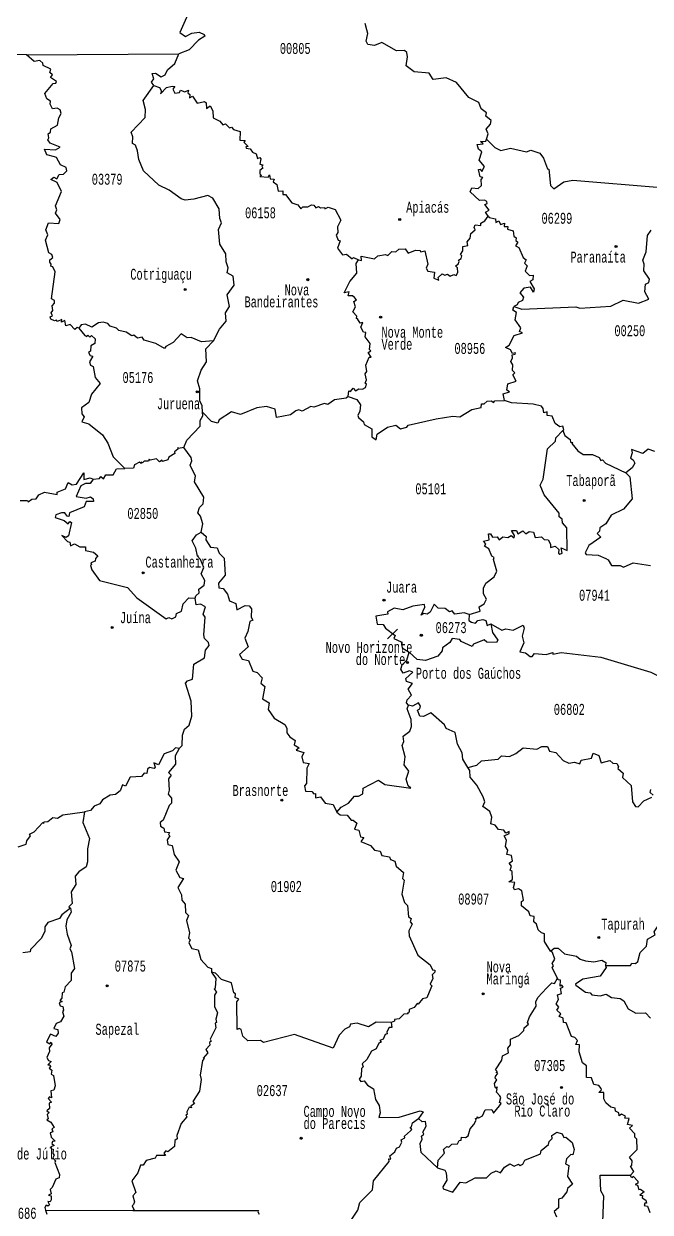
# Model space of a CAD drawing. Header units: millimetres. Extents: x 9851 to 10267, y 23387 to 23778.
# Drawn here: x 9999.4 to 10027.5, y 23584.7 to 23638.2 of the extents above; entities that cross this region are included whole.
import ezdxf
from ezdxf.enums import TextEntityAlignment as Align

# ---------------------------------------------------------------- set-up
doc = ezdxf.new("R2010")
doc.units = ezdxf.units.MM
doc.layers.add('3', color=7, linetype='Continuous')
doc.styles.add('MONOTXT', font='MONOTXT', dxfattribs={"height": 0.2})

# ---------------------------------------------------------------- blocks, each defined once
blk = doc.blocks.new('SEDE')
at = {"layer": '3', "color": 7, "linetype": 'Continuous'}
blk.add_circle((0, 0), 0.00451, dxfattribs=at)

msp = doc.modelspace()

# ---------------------------------------------------------------- linework, layer by layer
at = {"color": 7, "linetype": 'Continuous'}
for p, q in [((9999.484, 23636.764), (9986.555, 23636.83)), ((9999.484, 23636.764), (10006.327, 23636.802)), ((10016.159, 23610.934), (10015.719, 23610.505)), ((10000.337, 23584.812), (10004.258, 23584.794))]:
    msp.add_line(p, q, dxfattribs=at)
for points in [[(10006.86, 23638.848), (10006.383, 23637.763), (10006.637, 23637.59), (10006.919, 23637.737), (10007.247, 23637.781), (10007.473, 23637.675), (10007.495, 23637.596), (10007.21, 23637.424), (10006.804, 23636.993), (10006.327, 23636.802)], [(10020.156, 23632.977), (10020.233, 23633.212), (10020.153, 23633.425), (10020.342, 23633.646), (10020.365, 23633.814), (10020.125, 23634.011), (10020.161, 23634.154), (10019.919, 23634.331), (10019.811, 23634.625), (10019.374, 23634.85), (10018.807, 23635.521), (10018.355, 23635.732), (10017.761, 23635.657), (10017.578, 23635.939), (10016.913, 23636.001), (10016.558, 23636.266), (10016.617, 23636.671), (10016.582, 23636.87), (10016.481, 23636.964), (10016.122, 23636.949), (10015.453, 23637.315), (10015.133, 23637.184), (10014.828, 23637.232), (10014.747, 23637.384), (10014.821, 23637.722), (10014.789, 23637.88), (10014.704, 23638.168)], [(10001.836, 23624.469), (10001.758, 23624.503), (10001.65, 23624.416), (10001.447, 23624.637), (10001.255, 23624.569), (10001.207, 23624.81), (10001.051, 23624.747), (10001.073, 23624.868), (10000.875, 23624.775), (10000.839, 23624.835), (10000.746, 23624.799), (10000.579, 23624.874), (10000.547, 23624.987), (10000.648, 23625.031), (10000.6, 23625.164), (10000.673, 23625.258), (10000.643, 23625.47), (10000.738, 23625.589), (10000.748, 23625.714), (10000.611, 23625.791), (10000.775, 23627.007), (10000.666, 23627.234), (10000.574, 23627.261), (10000.6, 23627.349), (10000.529, 23627.445), (10000.54, 23627.54), (10000.67, 23627.642), (10000.625, 23627.787), (10000.495, 23627.862), (10000.337, 23628.429), (10000.443, 23628.666), (10000.357, 23628.893), (10000.479, 23629.205), (10000.936, 23629.175), (10000.992, 23629.357), (10000.787, 23629.64), (10000.844, 23629.797), (10000.785, 23629.979), (10001.056, 23630.617), (10000.87, 23631.026), (10000.586, 23631.154), (10000.711, 23631.268), (10000.848, 23631.189), (10000.949, 23631.38), (10001.155, 23631.402), (10001.298, 23631.553), (10001.265, 23631.694), (10001.014, 23631.816), (10000.839, 23632.145), (10000.749, 23632.176), (10000.398, 23632.268), (10000.3, 23632.515), (10000.781, 23632.49), (10000.994, 23632.613), (10000.549, 23632.793), (10000.443, 23632.939), (10000.494, 23633.028), (10000.458, 23633.204), (10000.557, 23633.279), (10000.585, 23633.43), (10000.883, 23633.594), (10000.944, 23633.933), (10001.05, 23634.12), (10001.003, 23634.291), (10000.86, 23634.371), (10000.648, 23634.338), (10000.546, 23634.542), (10000.564, 23634.675), (10000.4, 23634.78), (10000.303, 23635.028), (10000.678, 23635.48), (10000.806, 23635.493), (10000.838, 23635.569), (10000.559, 23635.745), (10000.648, 23635.861), (10000.541, 23635.962), (10000.579, 23636.119), (10000.23, 23636.284), (10000.219, 23636.387), (10000.087, 23636.5), (9999.836, 23636.455), (9999.484, 23636.764)], [(10005.21, 23635.382), (10005.097, 23635.537), (10005.206, 23635.676), (10005.133, 23635.916), (10005.277, 23635.938), (10005.537, 23635.78), (10005.717, 23635.868), (10005.83, 23636.091), (10006.151, 23636.373), (10006.327, 23636.802)], [(10007.896, 23623.9), (10008.163, 23624.433), (10008.453, 23624.792), (10008.425, 23625.16), (10008.604, 23625.441), (10008.502, 23625.976), (10008.821, 23626.409), (10008.771, 23626.804), (10008.506, 23626.952), (10008.555, 23627.179), (10008.459, 23627.456), (10008.447, 23627.817), (10008.18, 23628.248), (10008.117, 23628.907), (10008.253, 23629.213), (10008.175, 23629.397), (10008.151, 23629.839), (10007.864, 23630.321), (10007.643, 23630.437), (10007.005, 23630.268), (10006.614, 23630.233), (10006.438, 23630.286), (10005.9, 23630.68), (10005.428, 23630.896), (10004.743, 23631.539), (10004.538, 23632.061), (10004.477, 23632.448), (10004.378, 23632.694), (10004.248, 23632.775), (10004.262, 23633.077), (10004.187, 23633.29), (10004.817, 23633.944), (10004.83, 23634.31), (10004.736, 23634.702), (10005.21, 23635.382)], [(10005.21, 23635.382), (10005.465, 23635.288), (10005.552, 23635.131), (10005.506, 23635.012), (10005.776, 23635.286), (10006.038, 23635.347), (10006.158, 23635.332), (10006.062, 23635.213), (10006.155, 23635.036), (10006.355, 23635.068), (10006.407, 23635.17), (10006.602, 23635.1), (10006.77, 23635.176), (10006.734, 23635.048), (10006.825, 23634.985), (10006.809, 23634.827), (10006.949, 23634.906), (10007.15, 23634.591), (10007.483, 23634.669), (10007.556, 23634.61), (10007.574, 23634.342), (10007.738, 23634.474), (10007.863, 23634.238), (10007.879, 23633.924), (10008.182, 23633.772), (10008.303, 23633.617), (10008.431, 23633.658), (10008.611, 23633.478), (10008.7, 23633.512), (10008.796, 23633.403), (10009.095, 23633.321), (10009.069, 23632.93), (10009.313, 23632.916), (10009.251, 23632.833), (10009.454, 23632.639), (10009.349, 23632.619), (10009.354, 23632.567), (10009.534, 23632.537), (10009.639, 23632.387), (10009.815, 23632.314), (10009.876, 23632.094), (10009.977, 23632.139), (10010.018, 23632.085), (10009.967, 23631.846), (10010.118, 23631.81), (10010.063, 23631.749), (10010.106, 23631.672), (10009.969, 23631.565), (10009.969, 23631.408), (10010.051, 23631.333), (10009.975, 23631.288), (10010.343, 23631.258), (10010.412, 23631.372), (10010.441, 23631.185), (10010.619, 23631.169), (10010.567, 23631.051), (10010.745, 23630.929), (10010.792, 23630.633), (10011.003, 23630.649), (10011.005, 23630.486), (10011.128, 23630.486), (10011.407, 23630.102), (10011.683, 23630.013), (10011.813, 23629.842), (10011.9, 23629.926), (10012.135, 23629.922), (10012.291, 23630.017), (10012.403, 23630.005), (10012.492, 23629.885), (10012.611, 23629.944), (10012.702, 23629.883), (10012.874, 23629.901), (10012.894, 23629.835), (10013.041, 23629.907), (10013.361, 23629.807), (10013.619, 23629.324), (10013.47, 23629.029), (10013.479, 23628.772), (10013.41, 23628.656), (10013.495, 23628.434), (10013.588, 23628.393), (10013.467, 23628.069), (10013.682, 23627.762), (10013.87, 23627.794), (10014.128, 23627.594), (10014.185, 23627.653), (10014.407, 23627.546)], [(10020.231, 23629.508), (10020.117, 23629.68), (10020.286, 23629.773), (10020.089, 23630.03), (10020.187, 23630.073), (10020.178, 23630.168), (10020.075, 23630.232), (10019.846, 23630.209), (10019.421, 23630.605), (10019.505, 23630.78), (10019.782, 23630.758), (10019.937, 23630.881), (10019.92, 23631.155), (10019.991, 23631.244), (10019.884, 23631.275), (10019.81, 23631.6), (10019.881, 23631.627), (10019.959, 23631.518), (10020.07, 23631.746), (10019.835, 23632.02), (10019.948, 23632.404), (10019.798, 23632.515), (10019.736, 23632.726), (10020.007, 23632.762), (10019.898, 23632.871), (10020.131, 23632.88), (10020.156, 23632.977)], [(10020.156, 23632.977), (10020.531, 23632.6), (10020.802, 23632.458), (10021.235, 23632.566), (10021.962, 23632.4), (10022.154, 23632.48), (10022.556, 23632.333), (10022.723, 23632.122), (10022.905, 23631.631), (10022.965, 23631.625), (10023.034, 23630.887), (10023.183, 23630.735), (10023.644, 23631.054), (10024.038, 23631.123), (10028.019, 23630.789)], [(10014.407, 23627.546), (10014.55, 23627.516), (10014.525, 23627.709), (10015.121, 23627.593), (10015.278, 23627.718), (10015.618, 23627.785), (10015.732, 23627.746), (10015.906, 23627.915), (10016.086, 23627.902), (10016.222, 23628.02), (10016.507, 23628.038), (10016.636, 23627.838), (10016.967, 23627.972), (10017.172, 23627.962), (10017.214, 23627.901), (10017.383, 23627.949), (10017.528, 23627.355), (10017.447, 23627.167), (10017.522, 23627.036), (10017.823, 23626.987), (10017.802, 23626.716), (10018.017, 23626.629), (10017.985, 23626.742), (10018.175, 23626.912), (10018.292, 23626.859), (10018.408, 23626.901), (10018.522, 23626.812), (10018.694, 23626.888), (10018.8, 23626.844), (10018.878, 23626.978), (10018.855, 23627.189), (10018.772, 23627.273), (10018.882, 23627.355), (10018.941, 23627.475), (10018.898, 23627.523), (10019.024, 23627.602), (10019.06, 23627.72), (10018.998, 23627.781), (10019.103, 23627.947), (10019.099, 23628.142), (10019.323, 23628.19), (10019.295, 23628.354), (10019.421, 23628.517), (10019.455, 23628.726), (10019.66, 23628.89), (10019.608, 23629.005), (10019.658, 23629.119), (10019.914, 23629.09), (10019.914, 23629.187), (10020.085, 23629.292), (10020.231, 23629.508)], [(10020.231, 23629.508), (10020.277, 23629.44), (10020.563, 23629.388), (10020.579, 23629.227), (10020.718, 23629.293), (10020.786, 23629.137), (10020.964, 23629.192), (10020.96, 23629.036), (10021.124, 23629.042), (10021.105, 23628.921), (10021.355, 23628.848), (10021.391, 23628.602), (10021.5, 23628.536), (10021.486, 23628.414), (10021.571, 23628.344), (10021.466, 23628.169), (10021.609, 23628.101), (10021.81, 23627.651), (10021.942, 23627.54), (10021.869, 23627.389), (10021.989, 23627.275), (10021.903, 23627.035), (10022.1, 23626.834), (10022.262, 23626.86), (10022.24, 23626.648), (10022.103, 23626.575), (10022.31, 23626.241), (10022.271, 23626.092), (10022.139, 23626.314), (10021.842, 23626.276), (10021.661, 23626.056), (10021.831, 23625.859), (10021.785, 23625.712), (10021.58, 23625.627), (10021.538, 23625.516), (10021.388, 23625.442)], [(10021.388, 23625.442), (10021.746, 23625.319), (10024.185, 23625.436), (10024.362, 23625.368), (10025.755, 23625.467), (10026.308, 23625.725), (10026.999, 23625.601), (10027.456, 23625.775), (10027.28, 23626.104), (10027.316, 23626.456), (10027.452, 23626.526), (10027.485, 23626.678), (10027.231, 23627.05), (10027.256, 23627.354), (10027.195, 23627.53), (10027.335, 23627.909), (10027.4, 23628.631), (10027.566, 23628.878)], [(10013.938, 23621.392), (10013.98, 23621.655), (10014.052, 23621.617), (10014.164, 23621.766), (10014.268, 23621.65), (10014.419, 23621.743), (10014.588, 23621.735), (10014.718, 23621.797), (10014.766, 23621.957), (10014.711, 23622), (10014.766, 23622.147), (10014.702, 23622.416), (10014.78, 23622.519), (10014.731, 23622.811), (10014.888, 23623.16), (10014.976, 23623.161), (10014.837, 23623.378), (10014.956, 23623.451), (10014.903, 23623.515), (10014.926, 23623.783), (10014.713, 23624.081), (10014.733, 23624.275), (10014.631, 23624.296), (10014.52, 23624.523), (10014.607, 23624.728), (10014.487, 23624.694), (10014.36, 23624.886), (10014.317, 23624.911), (10014.335, 23625.015), (10014.151, 23625.202), (10014.269, 23625.423), (10014.202, 23625.663), (10014.32, 23625.747), (10014.236, 23625.853), (10014.137, 23625.931), (10013.946, 23625.928), (10013.994, 23626.104), (10013.761, 23626.06), (10014.024, 23626.563), (10014.335, 23626.948), (10014.297, 23627.383), (10014.407, 23627.546)], [(10020.968, 23621.215), (10020.912, 23621.519), (10021.189, 23621.609), (10021.078, 23621.689), (10021.126, 23621.961), (10021.502, 23622.086), (10021.35, 23622.366), (10021.43, 23622.459), (10021.325, 23622.573), (10021.346, 23622.828), (10021.256, 23622.973), (10021.333, 23623.132), (10021.311, 23623.266), (10021.445, 23623.296), (10021.462, 23623.362), (10021.325, 23623.327), (10021.236, 23623.5), (10021.013, 23623.602), (10021.176, 23623.7), (10021.4, 23624.137), (10021.777, 23624.256), (10021.651, 23624.326), (10021.71, 23624.484), (10021.455, 23624.848), (10021.515, 23625.181), (10021.352, 23625.282), (10021.388, 23625.442)], [(10007.896, 23623.9), (10007.351, 23623.86), (10006.888, 23624.056), (10006.702, 23624.034), (10006.431, 23624.218), (10006.074, 23623.826), (10005.751, 23623.65), (10005.684, 23623.562), (10005.296, 23623.781), (10004.776, 23623.932), (10004.686, 23624.071), (10004.47, 23624.021), (10004.303, 23624.155), (10004.217, 23624.12), (10003.963, 23624.284), (10003.641, 23624.362), (10003.524, 23624.469), (10003.241, 23624.556), (10003.141, 23624.676), (10002.929, 23624.734), (10002.724, 23624.71), (10002.419, 23624.518), (10002.132, 23624.645), (10001.948, 23624.618), (10001.836, 23624.469)], [(10001.836, 23624.469), (10002.106, 23624.137), (10002.194, 23624.09), (10002.245, 23624.156), (10002.325, 23624.064), (10002.409, 23624.135), (10002.57, 23623.994), (10002.55, 23623.777), (10002.377, 23623.683), (10002.355, 23623.432), (10002.272, 23623.38), (10002.34, 23623.242), (10002.47, 23623.218), (10002.311, 23622.954), (10002.361, 23622.811), (10002.483, 23622.751), (10002.572, 23622.258), (10002.799, 23621.983), (10002.4, 23621.509), (10002.281, 23621.135), (10001.955, 23620.892), (10001.968, 23620.617), (10002.071, 23620.491), (10001.974, 23620.265), (10002.28, 23620.176), (10002.899, 23619.668), (10003.136, 23619.299), (10003.383, 23618.678), (10003.909, 23618.165)], [(10007.393, 23620.69), (10007.377, 23620.978), (10007.272, 23621.203), (10007.283, 23621.744), (10007.174, 23622.108), (10007.34, 23622.577), (10007.582, 23622.954), (10007.544, 23623.547), (10007.896, 23623.9)], [(10013.938, 23621.392), (10013.852, 23621.322), (10013.337, 23621.244), (10013.032, 23621.04), (10012.88, 23621.088), (10012.405, 23620.923), (10012.262, 23620.948), (10011.875, 23620.744), (10011.734, 23620.797), (10011.597, 23620.749), (10011.352, 23620.578), (10010.722, 23620.461), (10010.662, 23620.829), (10010.278, 23620.954), (10009.833, 23620.886), (10009.106, 23620.59), (10008.694, 23620.702), (10008.15, 23620.354), (10008.091, 23620.2), (10007.798, 23620.276), (10007.393, 23620.69)], [(10013.938, 23621.392), (10014.333, 23621.258), (10014.5, 23621.017), (10014.473, 23620.742), (10014.374, 23620.545), (10014.411, 23620.459), (10014.631, 23620.264), (10014.666, 23620.143), (10015.002, 23619.941), (10015.007, 23619.579), (10015.2, 23619.444), (10015.246, 23619.711), (10015.705, 23620.018), (10016.094, 23620.102), (10016.301, 23619.948), (10016.576, 23620.026), (10016.643, 23620.114), (10017.895, 23620.389), (10018.652, 23620.508), (10018.969, 23620.488), (10019.496, 23620.817), (10019.93, 23620.898), (10019.933, 23621.066), (10020.059, 23621.068), (10020.195, 23621.182), (10020.385, 23621.201), (10020.48, 23621.134), (10020.537, 23621.209), (10020.968, 23621.215)], [(10023.596, 23619.863), (10023.642, 23619.904), (10023.595, 23620.063), (10023.462, 23620.041), (10023.246, 23620.186), (10023.114, 23620.515), (10022.895, 23620.542), (10022.885, 23620.708), (10022.736, 23620.668), (10022.717, 23620.863), (10022.638, 23620.957), (10022.266, 23621.055), (10021.283, 23621.117), (10020.968, 23621.215)], [(10006.562, 23619.109), (10006.687, 23619.442), (10007.295, 23620.07), (10007.284, 23620.32), (10007.404, 23620.528), (10007.393, 23620.69)], [(10019.383, 23611.596), (10019.871, 23611.751), (10019.833, 23611.935), (10020.062, 23612.08), (10020.158, 23612.279), (10020.022, 23612.52), (10020.022, 23612.783), (10020.134, 23613.007), (10020.503, 23613.291), (10020.633, 23613.542), (10020.471, 23614.073), (10020.505, 23614.16), (10020.404, 23614.214), (10020.26, 23614.547), (10020.076, 23614.672), (10020.139, 23614.768), (10020.03, 23614.886), (10020.287, 23614.95), (10020.247, 23615.221), (10020.339, 23615.216), (10020.434, 23615.066), (10020.648, 23615.094), (10020.731, 23614.958), (10020.894, 23615.086), (10021.119, 23615.052), (10021.264, 23615.144), (10021.409, 23615.041), (10021.427, 23615.147), (10021.287, 23615.372), (10021.516, 23615.366), (10021.565, 23615.227), (10021.795, 23615.365), (10021.925, 23615.219), (10022.086, 23615.324), (10022.28, 23615.3), (10022.356, 23615.054), (10022.636, 23615.084), (10022.759, 23614.965), (10022.93, 23614.947), (10023.046, 23614.753), (10023.046, 23614.602), (10023.244, 23614.668), (10023.412, 23614.511), (10023.395, 23614.36), (10023.46, 23614.308), (10023.57, 23614.351), (10023.512, 23614.59), (10023.785, 23614.476), (10023.767, 23615.486), (10023.584, 23615.718), (10023.567, 23615.875), (10023.426, 23615.983), (10023.427, 23616.152), (10022.757, 23616.978), (10022.582, 23617.417), (10022.715, 23617.679), (10022.911, 23619.045), (10023.269, 23619.395), (10023.277, 23619.533), (10023.596, 23619.863)], [(10023.596, 23619.863), (10023.681, 23619.65), (10023.923, 23619.466), (10023.935, 23619.351), (10024.036, 23619.325), (10024.005, 23619.282), (10024.269, 23618.95), (10024.514, 23618.791), (10024.925, 23618.794), (10025.23, 23618.653), (10025.298, 23618.523), (10025.376, 23618.545), (10025.51, 23618.407), (10026.43, 23617.963)], [(10006.562, 23619.109), (10006.324, 23619.057), (10006.285, 23619.107), (10006.291, 23619.03), (10006.14, 23618.917), (10006.151, 23618.831), (10005.886, 23618.666), (10005.831, 23618.548), (10005.591, 23618.472), (10005.579, 23618.531), (10005.462, 23618.454), (10005.331, 23618.596), (10005.042, 23618.53), (10004.998, 23618.58), (10004.971, 23618.493), (10004.775, 23618.486), (10004.693, 23618.408), (10004.638, 23618.447), (10004.642, 23618.379), (10004.571, 23618.449), (10004.333, 23618.319), (10004.294, 23618.178), (10003.909, 23618.165)], [(10007.333, 23615.3), (10007.405, 23615.679), (10007.3, 23616.018), (10007.181, 23616.173), (10007.267, 23616.407), (10007.424, 23616.57), (10007.457, 23616.869), (10007.04, 23617.563), (10007.085, 23617.811), (10006.849, 23618.306), (10006.919, 23618.499), (10006.887, 23618.649), (10006.562, 23619.109)], [(10027.732, 23618.93), (10027.434, 23619.025), (10027.186, 23618.842), (10026.674, 23619.01), (10026.707, 23618.869), (10026.642, 23618.626), (10026.762, 23618.556), (10026.827, 23618.402), (10026.709, 23618.193), (10026.43, 23617.963)], [(10002.487, 23617.685), (10002.77, 23617.707), (10002.829, 23617.803), (10002.947, 23617.701), (10003.054, 23617.869), (10003.38, 23617.876), (10003.531, 23618.14), (10003.909, 23618.165)], [(9999.198, 23616.72), (9999.532, 23616.718), (9999.566, 23616.668), (9999.724, 23616.779), (9999.922, 23616.804), (10000.041, 23616.975), (10000.301, 23617.091), (10000.866, 23616.987), (10000.866, 23617.103), (10001.243, 23617.248), (10001.357, 23617.526), (10001.545, 23617.428), (10001.732, 23617.453), (10002.055, 23617.967), (10002.057, 23617.67), (10002.349, 23617.743), (10002.487, 23617.685)], [(10002.487, 23617.685), (10002.354, 23617.482), (10002.143, 23617.481), (10001.934, 23617.381), (10001.716, 23616.906), (10002.171, 23616.829), (10002.36, 23616.88), (10002.475, 23616.798), (10002.502, 23616.678), (10002.169, 23616.675), (10002.08, 23616.432), (10001.414, 23616.163), (10001.389, 23616.001), (10001.313, 23616.01), (10001.214, 23616.169), (10001.051, 23616.167), (10000.81, 23616.071), (10000.777, 23615.951), (10001.173, 23615.828), (10001.352, 23615.667), (10001.44, 23615.772), (10001.515, 23615.727), (10001.367, 23615.136), (10001.261, 23615.065), (10001.075, 23615.147), (10001.321, 23614.872), (10001.438, 23614.85), (10001.46, 23614.681), (10001.64, 23614.77), (10001.884, 23614.633), (10002.136, 23614.637), (10002.141, 23614.476), (10002.49, 23614.404), (10002.695, 23614.229), (10002.579, 23614.115), (10002.575, 23613.999), (10002.379, 23613.923), (10002.411, 23613.851), (10002.356, 23613.803), (10002.415, 23613.6), (10002.762, 23613.127), (10004.024, 23612.802), (10004.445, 23612.339), (10005.764, 23611.406), (10005.882, 23611.465), (10006.017, 23611.401), (10006.197, 23611.487), (10006.227, 23611.642), (10006.45, 23611.752), (10006.524, 23612.079), (10006.785, 23612.349), (10007.072, 23612.335)], [(10026.43, 23617.963), (10026.612, 23617.793), (10026.71, 23616.793), (10026.317, 23616.326), (10025.767, 23616.065), (10025.529, 23615.668), (10025.264, 23615.497), (10025.247, 23615.349), (10025.136, 23615.234), (10025.304, 23615.079), (10024.762, 23614.698), (10024.594, 23614.368), (10024.645, 23614.293), (10025.175, 23614.26), (10025.531, 23614.107), (10025.636, 23614.049), (10025.775, 23613.801), (10026.164, 23613.796), (10026.316, 23613.722), (10026.762, 23613.925), (10027.536, 23613.794)], [(10007.072, 23612.335), (10007.091, 23612.441), (10007.25, 23612.575), (10007.227, 23612.734), (10007.473, 23612.911), (10007.501, 23613.131), (10007.343, 23613.422), (10007.458, 23613.703), (10007.305, 23614.071), (10007.172, 23614.214), (10007.101, 23614.575), (10006.939, 23614.908), (10007.133, 23615.183), (10007.333, 23615.3)], [(10007.333, 23615.3), (10007.562, 23615.102), (10007.55, 23614.954), (10007.753, 23614.617), (10008.059, 23614.59), (10008.142, 23614.353), (10008.369, 23614.131), (10008.412, 23613.366), (10008.115, 23613.005), (10008.13, 23612.801), (10008.324, 23612.76), (10008.526, 23612.507), (10008.617, 23612.21), (10008.888, 23612.083), (10008.946, 23611.81), (10009.314, 23611.998), (10009.496, 23611.978), (10009.597, 23611.855), (10009.578, 23611.476), (10009.661, 23611.34), (10009.53, 23611.287), (10009.437, 23610.824), (10009.301, 23610.534), (10009.448, 23610.146), (10009.063, 23609.792), (10009.185, 23609.583), (10009.468, 23609.526), (10009.652, 23609.053), (10009.852, 23608.992), (10010.084, 23608.74), (10010.024, 23608.506), (10010.199, 23608.354), (10010.098, 23607.802), (10010.395, 23607.63), (10010.346, 23607.323), (10010.622, 23606.937), (10011.101, 23606.646), (10011.189, 23606.483), (10011.187, 23606.274), (10011.318, 23606.092), (10011.562, 23605.931), (10011.513, 23605.733), (10011.749, 23605.606), (10011.613, 23605.502), (10011.947, 23605.386), (10011.862, 23605.191), (10011.917, 23604.939), (10012.196, 23604.898), (10012.09, 23604.692), (10012.064, 23603.99), (10011.98, 23603.891), (10012.032, 23603.654), (10012.304, 23603.643), (10012.398, 23603.533), (10012.472, 23603.542), (10012.473, 23603.346), (10012.699, 23603.402), (10012.917, 23603.118), (10013.275, 23603.059), (10013.438, 23602.704)], [(10006.34, 23605.564), (10006.488, 23605.701), (10006.492, 23606.168), (10006.587, 23606.438), (10006.802, 23606.624), (10006.92, 23607.028), (10006.889, 23607.693), (10006.637, 23608.513), (10006.716, 23608.615), (10006.953, 23608.687), (10007.007, 23609.363), (10007.482, 23609.64), (10007.538, 23609.989), (10007.692, 23610.202), (10007.667, 23610.336), (10007.488, 23610.516), (10007.453, 23610.686), (10007.51, 23611.478), (10007.425, 23611.614), (10007.529, 23611.939), (10007.309, 23612.055), (10007.113, 23612.028), (10007.072, 23612.335)], [(10019.383, 23611.596), (10019.156, 23611.67), (10018.743, 23611.615), (10018.622, 23611.759), (10018.499, 23611.709), (10018.297, 23611.869), (10017.996, 23611.88), (10017.807, 23612.067), (10017.632, 23611.7), (10017.494, 23611.603), (10017.34, 23611.634), (10017.227, 23611.571), (10017.395, 23611.928), (10017.369, 23612.042), (10016.846, 23611.967), (10016.408, 23611.798), (10016.007, 23611.884), (10015.714, 23611.711), (10015.734, 23611.604), (10015.194, 23611.515), (10015.247, 23611.159), (10015.523, 23611.152), (10015.62, 23610.982), (10016.053, 23610.647), (10015.998, 23610.519), (10016.332, 23610.37), (10016.372, 23610.1), (10016.679, 23609.9)], [(10019.383, 23611.596), (10019.371, 23611.328), (10019.488, 23611.248), (10019.673, 23611.199), (10019.772, 23611.328), (10019.998, 23611.374), (10020.131, 23611.329), (10020.189, 23611.096), (10020.358, 23611.171)], [(10020.358, 23611.171), (10020.425, 23610.789), (10020.677, 23610.436), (10020.615, 23610.335), (10020.175, 23610.35), (10020.061, 23610.461), (10019.584, 23610.262), (10019.513, 23610.159), (10019.017, 23610.377), (10018.958, 23610.467), (10018.622, 23610.515), (10018.507, 23610.342), (10018.181, 23610.101), (10018.165, 23609.965), (10017.977, 23609.721), (10017.413, 23609.52), (10017.04, 23609.574), (10016.679, 23609.9)], [(10020.358, 23611.171), (10020.845, 23610.89), (10021.028, 23610.953), (10021.365, 23610.893), (10021.818, 23611.113), (10021.86, 23610.984), (10021.764, 23610.621), (10021.838, 23610.321), (10021.665, 23609.924), (10021.919, 23609.874), (10022.12, 23609.714), (10022.22, 23609.714), (10022.319, 23609.839), (10022.841, 23609.797), (10023.149, 23609.884), (10023.141, 23609.809), (10023.523, 23609.885), (10025.303, 23609.674), (10027.547, 23609.006), (10028.462, 23608.537), (10029.077, 23608.409), (10029.855, 23608.448), (10030.265, 23608.378), (10031.076, 23608.598)], [(10016.652, 23607.521), (10016.573, 23607.628), (10016.601, 23607.753), (10016.792, 23607.975), (10016.637, 23608.241), (10016.835, 23608.489), (10016.569, 23608.584), (10016.537, 23608.72), (10016.85, 23608.995), (10016.707, 23609.06), (10016.41, 23608.958), (10016.308, 23609.142), (10016.375, 23609.33), (10016.586, 23609.546), (10016.679, 23609.9)], [(10013.438, 23602.704), (10013.626, 23602.927), (10013.962, 23603.114), (10014.233, 23603.423), (10014.411, 23603.421), (10014.605, 23603.535), (10014.616, 23603.783), (10015.314, 23604.153), (10015.586, 23603.955), (10016.755, 23603.79), (10016.638, 23603.885), (10016.545, 23604.19), (10016.671, 23604.557), (10016.466, 23604.833), (10016.503, 23605.194), (10016.375, 23605.699), (10016.452, 23605.889), (10016.414, 23606.128), (10016.717, 23606.346), (10016.795, 23606.563), (10016.783, 23606.869), (10016.597, 23607.352), (10016.652, 23607.521)], [(10019.317, 23604.714), (10019.095, 23605.09), (10019.065, 23605.38), (10018.854, 23605.77), (10018.756, 23606.29), (10018.352, 23606.466), (10018.267, 23606.634), (10017.655, 23607.173), (10017.33, 23607.002), (10017.162, 23607.029), (10017.065, 23607.297), (10017.168, 23607.347), (10017.2, 23607.477), (10017.105, 23607.619), (10016.841, 23607.471), (10016.652, 23607.521)], [(10006.34, 23605.564), (10006.179, 23605.604), (10006.048, 23605.47), (10005.677, 23605.333), (10005.419, 23604.828), (10005.211, 23604.922), (10005.275, 23604.73), (10005.219, 23604.672), (10005.016, 23604.718), (10004.922, 23604.646), (10004.889, 23604.45), (10004.775, 23604.458), (10004.65, 23604.317), (10004.152, 23604.281), (10003.932, 23603.878), (10003.805, 23603.94), (10003.691, 23603.661), (10003.488, 23603.494), (10003.244, 23603.466), (10002.906, 23603.262), (10002.778, 23603.083), (10002.522, 23602.982), (10002.364, 23602.779), (10002.086, 23602.72)], [(10006.34, 23605.564), (10006.165, 23605.241), (10006.189, 23604.864), (10005.869, 23604.493), (10005.995, 23604.365), (10005.873, 23604.211), (10005.905, 23603.697), (10005.849, 23603.516), (10006.008, 23603.337), (10006.008, 23603.11), (10005.894, 23603.002), (10005.621, 23602.343), (10005.488, 23602.245), (10005.507, 23602.084), (10005.656, 23601.989), (10005.692, 23601.817), (10005.91, 23601.787), (10005.865, 23601.707), (10005.927, 23601.636), (10005.812, 23601.469), (10005.845, 23601.255), (10006.029, 23601.208), (10006.116, 23600.81), (10006.35, 23600.471), (10006.201, 23600.105), (10006.381, 23599.774), (10006.535, 23599.731), (10006.286, 23599.32), (10006.45, 23598.987), (10006.46, 23598.756), (10006.619, 23598.572), (10006.636, 23598.188), (10006.768, 23598.065), (10006.682, 23597.828), (10006.81, 23597.279), (10006.769, 23597.044), (10006.84, 23596.968), (10006.786, 23596.826), (10006.923, 23596.581), (10007.202, 23596.523), (10007.315, 23596.081), (10007.635, 23595.736), (10007.806, 23595.674), (10007.806, 23595.509)], [(10019.317, 23604.714), (10019.73, 23604.814), (10019.942, 23605.01), (10020.684, 23605.087), (10020.832, 23605.243), (10021.203, 23605.21), (10021.482, 23605.338), (10021.811, 23605.606), (10022.432, 23605.539), (10022.646, 23605.666), (10022.909, 23605.653), (10022.991, 23605.448), (10023.272, 23605.386), (10023.604, 23605.032), (10023.869, 23604.915), (10024.123, 23604.956), (10024.363, 23604.886), (10024.42, 23605.046), (10024.888, 23605.132), (10024.951, 23605.363), (10025.213, 23605.261), (10025.315, 23604.922), (10025.704, 23605.023), (10025.844, 23604.912), (10026.027, 23604.888), (10026.091, 23604.765), (10026.066, 23604.67), (10026.302, 23604.464), (10026.274, 23604.259), (10026.672, 23603.908), (10026.725, 23603.173), (10026.862, 23602.956), (10026.983, 23602.951), (10027.234, 23603.211), (10027.591, 23603.377)], [(10023.032, 23596.459), (10022.767, 23596.894), (10022.77, 23597.235), (10022.628, 23597.274), (10022.487, 23597.419), (10022.413, 23597.672), (10022.291, 23597.776), (10022.302, 23598.021), (10022.124, 23598.048), (10022.072, 23598.228), (10021.732, 23598.49), (10021.736, 23598.687), (10021.819, 23598.75), (10021.744, 23599.176), (10021.602, 23599.254), (10021.428, 23599.213), (10021.381, 23599.321), (10021.435, 23599.544), (10021.172, 23599.572), (10021.327, 23599.683), (10021.321, 23600.041), (10021.233, 23600.101), (10021.292, 23600.284), (10021.185, 23600.41), (10021.338, 23600.517), (10021.282, 23600.752), (10021.078, 23600.808), (10021.125, 23601), (10021.012, 23601.157), (10021.055, 23601.452), (10020.949, 23601.644), (10021.185, 23601.75), (10021.185, 23601.836), (10021.035, 23601.77), (10020.947, 23601.892), (10020.702, 23601.933), (10020.554, 23602.116), (10020.36, 23602.18), (10020.399, 23602.475), (10020.312, 23602.73), (10020.001, 23602.959), (10020.083, 23603.165), (10020.01, 23603.397), (10019.726, 23603.924), (10019.432, 23604.279), (10019.412, 23604.58), (10019.317, 23604.714)], [(10027.651, 23603.464), (10027.52, 23603.596), (10027.549, 23603.729)], [(9999.104, 23601.146), (9999.47, 23601.273), (9999.494, 23601.417), (9999.672, 23601.636), (9999.617, 23601.718), (9999.828, 23601.82), (10000.22, 23602.246), (10000.263, 23602.199), (10000.28, 23602.27), (10000.444, 23602.28), (10000.669, 23602.473), (10000.885, 23602.441), (10001.119, 23602.589), (10002.086, 23602.72)], [(10002.086, 23602.72), (10002.024, 23602.248), (10002.32, 23601.517), (10002.221, 23601.061), (10002.23, 23600.47), (10002.163, 23600.252), (10001.835, 23600.021), (10001.679, 23599.823), (10001.697, 23599.451), (10001.492, 23599.126), (10001.532, 23598.606), (10001.395, 23598.454), (10001.457, 23598.386)], [(10013.438, 23602.704), (10013.59, 23602.593), (10013.9, 23602.575), (10014.078, 23602.34), (10014.169, 23602.349), (10014.338, 23602.218), (10014.233, 23601.944), (10014.431, 23601.89), (10014.496, 23601.604), (10014.649, 23601.566), (10014.507, 23601.394), (10014.954, 23601.21), (10015.121, 23601), (10015.389, 23600.95), (10015.45, 23600.752), (10015.797, 23600.698), (10015.852, 23600.575), (10016.045, 23600.508), (10016.107, 23600.285), (10016.431, 23599.988), (10016.39, 23599.729), (10016.457, 23599.649), (10016.358, 23599.018), (10016.483, 23598.649), (10016.615, 23598.516), (10016.651, 23598.002), (10016.775, 23597.927), (10016.733, 23597.779), (10016.82, 23597.67), (10016.677, 23597.37), (10016.69, 23597.15), (10017.079, 23596.28), (10017.63, 23595.836), (10017.738, 23595.624), (10017.833, 23595.601), (10017.846, 23595.517), (10017.713, 23595.393), (10017.744, 23595.234), (10017.628, 23594.971), (10017.702, 23594.896), (10017.654, 23594.789), (10017.478, 23594.353), (10017.279, 23594.311), (10017.094, 23594.067), (10017.049, 23594.101), (10016.91, 23593.919), (10016.692, 23593.831), (10016.681, 23593.719), (10016.609, 23593.684), (10016.644, 23593.633), (10016.439, 23593.624), (10016.237, 23593.419), (10016.034, 23593.381), (10016.033, 23593.306), (10015.877, 23593.251)], [(10001.457, 23598.386), (10001.076, 23598.093), (10000.962, 23597.925), (10000.448, 23597.745), (10000.303, 23597.55), (10000.306, 23597.338), (10000.151, 23597.023), (9999.66, 23596.526), (9999.645, 23596.425), (9999.316, 23596.381)], [(10001.457, 23598.386), (10001.5, 23598.207), (10001.304, 23597.86), (10001.257, 23597.581), (10001.308, 23597.219), (10001.5, 23596.713), (10001.43, 23596.565), (10001.515, 23596.424), (10001.641, 23595.673), (10001.499, 23595.466), (10001.49, 23595.136), (10001.216, 23594.85), (10001.157, 23594.611), (10001.092, 23594.587), (10001.079, 23594.338), (10000.989, 23594.234), (10001.093, 23594.189), (10000.95, 23594.138), (10000.999, 23593.997), (10001.125, 23593.968), (10001.153, 23593.796), (10001.099, 23593.731), (10001.165, 23593.537), (10001.011, 23593.286), (10000.824, 23593.197), (10000.71, 23592.973), (10000.886, 23592.929), (10000.911, 23592.772), (10000.797, 23592.612), (10000.56, 23592.721), (10000.388, 23592.383), (10000.536, 23592.291), (10000.59, 23592.362), (10000.627, 23592.281), (10000.509, 23592.112), (10000.52, 23591.952), (10000.397, 23591.681), (10000.476, 23591.534), (10000.589, 23591.495), (10000.446, 23591.345), (10000.537, 23591.345), (10000.567, 23591.266), (10000.506, 23591.191), (10000.619, 23591.098), (10000.591, 23590.93), (10000.697, 23590.865), (10000.773, 23590.401), (10000.713, 23590.212), (10000.584, 23590.182), (10000.607, 23589.864), (10000.525, 23589.903), (10000.458, 23589.834), (10000.608, 23589.673), (10000.497, 23589.618), (10000.515, 23589.381), (10000.403, 23589.279), (10000.506, 23589.195), (10000.415, 23589.119), (10000.458, 23588.919), (10000.402, 23588.869), (10000.572, 23588.77), (10000.723, 23588.534), (10000.624, 23588.469), (10000.667, 23588.339), (10000.547, 23588.281), (10000.595, 23588.088), (10000.77, 23587.919), (10000.658, 23587.897), (10000.624, 23587.804), (10000.725, 23587.711), (10000.586, 23587.664), (10000.601, 23587.572), (10000.681, 23587.554), (10000.667, 23587.362), (10000.73, 23587.288), (10000.666, 23587.158), (10000.793, 23587.031), (10000.757, 23586.956), (10000.974, 23586.421), (10000.95, 23586.264), (10000.797, 23586.205), (10000.645, 23585.835), (10000.556, 23585.74), (10000.59, 23585.538), (10000.479, 23585.481), (10000.59, 23585.452), (10000.594, 23585.273), (10000.543, 23585.189), (10000.445, 23585.202), (10000.521, 23585.044), (10000.447, 23584.989), (10000.375, 23585.03), (10000.312, 23584.929), (10000.337, 23584.812)], [(10025.514, 23595.813), (10026.628, 23595.806), (10026.699, 23595.914), (10026.855, 23595.907), (10026.972, 23595.996), (10027.077, 23596.397), (10027.354, 23596.679), (10027.395, 23596.989), (10027.745, 23597.189), (10027.705, 23597.323), (10027.911, 23597.636), (10028.081, 23597.776), (10028.251, 23597.77), (10028.462, 23597.889), (10028.634, 23597.825), (10028.961, 23597.899), (10029.209, 23598.268), (10029.376, 23598.282), (10029.585, 23598.416)], [(10023.032, 23596.459), (10023.198, 23596.598), (10023.389, 23596.597), (10023.663, 23596.335), (10024.21, 23596.238), (10024.368, 23596.101), (10024.618, 23596.026), (10024.981, 23595.973), (10025.349, 23596.05), (10025.532, 23595.954), (10025.514, 23595.813)], [(10023.361, 23595.245), (10023.12, 23595.701), (10023.179, 23595.803), (10023.109, 23595.907), (10023.227, 23596.104), (10023.128, 23596.401), (10023.032, 23596.459)], [(10025.514, 23595.813), (10025.538, 23595.722), (10025.274, 23595.332), (10024.495, 23595.198), (10024.158, 23594.972), (10024.172, 23594.92), (10024.611, 23594.608), (10024.827, 23594.581), (10024.899, 23594.49), (10025.275, 23594.452), (10025.54, 23594.53), (10025.778, 23594.376), (10026.171, 23594.329), (10026.337, 23594.219), (10026.537, 23593.863), (10026.869, 23593.662), (10027.316, 23593.676), (10027.54, 23593.444)], [(10007.806, 23595.509), (10007.989, 23595.222), (10007.967, 23594.797), (10007.928, 23594.743), (10008.027, 23594.624), (10007.932, 23594.471), (10007.943, 23593.966), (10008.072, 23593.688), (10007.996, 23593.406), (10008.025, 23593.252), (10007.959, 23593.214), (10007.994, 23593.01), (10007.734, 23592.493), (10007.786, 23592.403), (10007.71, 23592.354), (10007.725, 23592.226), (10007.544, 23592.031), (10007.641, 23591.883), (10007.424, 23591.647), (10007.467, 23591.625), (10007.4, 23591.547), (10007.289, 23590.883), (10007.337, 23590.69), (10007.254, 23590.164), (10006.966, 23589.702), (10007.038, 23589.603), (10006.87, 23589.49), (10006.905, 23589.408), (10006.792, 23589.443), (10006.685, 23589.225), (10006.705, 23589.118), (10006.642, 23589.093), (10006.691, 23589.006), (10006.441, 23588.711), (10006.244, 23588.171), (10006.262, 23588.016), (10006.157, 23587.944), (10006.136, 23587.67), (10005.834, 23587.431), (10005.753, 23587.471), (10005.663, 23587.376), (10005.729, 23587.262), (10005.33, 23587.272), (10005.272, 23587.154), (10004.857, 23587.047), (10004.734, 23586.837), (10004.609, 23586.837), (10004.484, 23586.496), (10004.214, 23586.129), (10004.394, 23585.607), (10004.27, 23585.46), (10004.336, 23585.178), (10004.297, 23585.071), (10004.241, 23585.006), (10004.33, 23584.817), (10004.258, 23584.794)], [(10015.877, 23593.251), (10015.199, 23593.265), (10014.864, 23593.06), (10014.354, 23593.212), (10014.046, 23593.169), (10014.01, 23593.049), (10013.79, 23592.943), (10013.546, 23592.675), (10013.27, 23592.099), (10011.537, 23592.705), (10010.133, 23592.352), (10009.996, 23592.432), (10009.429, 23592.418), (10009.215, 23592.638), (10009.138, 23592.928), (10009.044, 23592.979), (10008.958, 23592.939), (10008.936, 23594.176), (10009.032, 23594.298), (10008.871, 23594.375), (10008.886, 23594.543), (10008.81, 23594.584), (10008.693, 23595.027), (10008.243, 23595.185), (10007.988, 23595.467), (10007.806, 23595.509)], [(10017.965, 23586.708), (10017.994, 23587.056), (10018.272, 23587.372), (10018.235, 23587.532), (10018.378, 23587.679), (10018.462, 23587.64), (10018.599, 23587.782), (10018.853, 23587.796), (10018.935, 23587.944), (10019.03, 23587.957), (10019.044, 23588.094), (10019.219, 23588.081), (10019.332, 23588.152), (10019.425, 23588.472), (10019.588, 23588.669), (10019.698, 23588.858), (10019.667, 23588.926), (10019.743, 23588.944), (10019.736, 23589.004), (10019.815, 23588.966), (10019.981, 23589.05), (10020.106, 23589.325), (10020.395, 23589.334), (10020.484, 23589.168), (10020.753, 23589.505), (10020.827, 23589.607), (10020.745, 23589.65), (10020.81, 23589.88), (10020.755, 23589.958), (10020.615, 23590.122), (10020.642, 23590.263), (10020.585, 23590.289), (10020.65, 23590.346), (10020.553, 23590.319), (10020.528, 23590.508), (10020.626, 23590.667), (10020.549, 23590.745), (10020.571, 23590.823), (10020.67, 23590.973), (10020.594, 23590.996), (10020.635, 23591.041), (10020.573, 23591.116), (10020.848, 23591.561), (10020.887, 23591.754), (10021.144, 23591.89), (10021.121, 23592.091), (10021.243, 23592.248), (10021.24, 23592.499), (10021.611, 23592.659), (10021.845, 23592.896), (10021.854, 23593.015), (10022.048, 23593.181), (10021.998, 23593.244), (10022.092, 23593.497), (10022.401, 23593.984), (10022.383, 23594.18), (10022.467, 23594.372), (10022.858, 23594.791), (10023.104, 23595.026), (10023.225, 23594.996), (10023.361, 23595.245)], [(10026.636, 23586.39), (10026.782, 23586.554), (10026.628, 23586.794), (10026.688, 23586.822), (10026.703, 23587.023), (10026.594, 23587.191), (10026.929, 23587.539), (10026.919, 23588.003), (10026.831, 23588.09), (10026.835, 23588.244), (10026.584, 23588.503), (10026.731, 23588.616), (10026.502, 23588.669), (10026.57, 23588.925), (10026.385, 23588.954), (10026.405, 23589.035), (10026.236, 23589.124), (10026.133, 23589.055), (10026.114, 23589.185), (10025.96, 23589.264), (10025.953, 23589.393), (10025.756, 23589.435), (10025.534, 23589.631), (10025.443, 23589.814), (10025.444, 23590.103), (10025.205, 23590.095), (10025.339, 23590.221), (10025.32, 23590.284), (10025.211, 23590.412), (10024.992, 23590.466), (10024.883, 23590.765), (10024.657, 23590.78), (10024.65, 23591.293), (10024.478, 23591.435), (10024.326, 23591.923), (10024.342, 23592.237), (10024.185, 23592.265), (10024.249, 23592.437), (10024.133, 23592.57), (10023.982, 23592.616), (10023.746, 23593.232), (10023.63, 23593.256), (10023.609, 23593.439), (10023.434, 23593.514), (10023.511, 23593.632), (10023.326, 23593.799), (10023.41, 23593.944), (10023.291, 23594.091), (10023.405, 23594.284), (10023.361, 23594.49), (10023.533, 23594.557), (10023.494, 23594.797), (10023.613, 23594.839), (10023.542, 23594.927), (10023.469, 23594.879), (10023.483, 23595.157), (10023.38, 23595.174), (10023.361, 23595.245)], [(10015.877, 23593.251), (10015.9, 23593.026), (10015.79, 23593.017), (10015.675, 23592.835), (10015.695, 23592.741), (10015.608, 23592.708), (10015.514, 23592.499), (10015.367, 23592.436), (10015.427, 23592.371), (10015.32, 23592.312), (10015.2, 23592.061), (10014.995, 23591.96), (10014.778, 23591.584), (10014.571, 23591.387), (10014.622, 23591.252), (10014.548, 23591.177), (10014.53, 23590.836), (10014.444, 23590.697), (10014.51, 23590.595), (10014.66, 23590.624), (10014.812, 23590.436), (10015.079, 23590.271), (10015.174, 23589.793), (10015.335, 23589.521), (10015.376, 23589.189), (10015.328, 23588.976), (10016.242, 23588.995), (10017.184, 23589.277), (10017.318, 23589.234), (10017.099, 23588.931)], [(10013.837, 23584.003), (10014.379, 23584.807), (10014.467, 23585.153), (10015.038, 23585.727), (10015.089, 23586.122), (10015.787, 23586.997), (10015.769, 23587.125), (10015.858, 23587.104), (10015.82, 23587.256), (10016.049, 23587.428), (10016.118, 23587.6), (10016.25, 23587.662), (10016.359, 23587.864), (10016.325, 23587.979), (10016.484, 23588.063), (10016.469, 23588.135), (10016.753, 23588.371), (10016.8, 23588.44), (10016.738, 23588.543), (10016.796, 23588.554), (10016.833, 23588.743), (10017.099, 23588.931)], [(10017.965, 23586.708), (10017.23, 23587.41), (10017.181, 23587.815), (10017.272, 23588.007), (10017.236, 23588.134), (10017.34, 23588.232), (10017.298, 23588.317), (10017.454, 23588.593), (10017.418, 23588.797), (10017.264, 23588.788), (10017.099, 23588.931)], [(10017.965, 23586.708), (10018.287, 23586.604), (10018.352, 23586.491), (10018.374, 23586.154), (10018.195, 23585.866), (10018.213, 23585.775), (10018.65, 23585.621), (10018.975, 23586.069), (10019.228, 23586.044), (10019.659, 23586.267), (10020.163, 23586.262), (10020.365, 23586.467), (10020.597, 23586.572), (10020.789, 23586.482), (10020.969, 23586.739), (10021.211, 23586.895), (10021.413, 23586.787), (10021.605, 23586.878), (10021.678, 23586.821), (10021.797, 23586.872), (10021.883, 23587.054), (10022.585, 23587.344), (10022.623, 23587.49), (10022.95, 23587.769), (10022.977, 23587.904), (10023.11, 23588.037), (10023.102, 23588.16), (10023.325, 23588.315), (10023.569, 23588.247), (10023.645, 23588.07), (10023.726, 23588.088), (10024.02, 23587.858), (10024.103, 23587.532), (10024.039, 23587.293), (10023.952, 23587.317), (10023.753, 23587.123), (10023.718, 23586.887), (10023.859, 23586.811), (10023.806, 23586.329), (10024.021, 23585.979), (10023.803, 23585.787), (10023.774, 23585.639), (10023.556, 23585.355), (10023.395, 23585.299), (10023.394, 23584.91), (10023.207, 23584.749), (10023.307, 23584.509)], [(10025.37, 23583.889), (10025.434, 23585.443), (10025.297, 23585.674), (10025.274, 23586.382), (10026.636, 23586.39)], [(10026.636, 23586.39), (10026.634, 23586.328), (10026.718, 23586.283), (10026.752, 23586.335), (10026.964, 23586.109), (10026.968, 23586.017), (10026.849, 23585.963), (10026.954, 23585.938), (10027.017, 23585.739), (10027.092, 23585.758), (10027.251, 23585.639), (10027.051, 23585.482), (10027.175, 23585.468), (10027.161, 23585.371), (10027.328, 23585.262), (10027.349, 23585.126), (10027.276, 23585.132), (10027.248, 23585.024), (10027.393, 23584.993), (10027.507, 23584.712)], [(10000.337, 23584.812), (10000.4, 23584.623)], [(10004.258, 23584.794), (10009.912, 23584.792), (10009.879, 23584.734), (10009.949, 23584.628)]]:
    msp.add_lwpolyline(points, dxfattribs=at)
for p in [(10016.26, 23629.357), (10025.985, 23628.146), (10006.616, 23626.213), (10012.135, 23626.652), (10015.405, 23624.971), (10007.163, 23621.613), (10024.552, 23616.725), (10004.727, 23613.468), (10015.555, 23612.243), (10003.341, 23611.01), (10017.233, 23610.66), (10016.608, 23609.441), (10010.963, 23603.243), (10025.208, 23597.071), (10003.11, 23594.899), (10020.013, 23594.535), (10023.538, 23590.327), (10011.833, 23588.041)]:
    msp.add_point(p, dxfattribs=at)

# ---------------------------------------------------------------- block references
for p, xscale, yscale, zscale, rotation in [((10016.26, 23629.357), 9.999987829348182, 9.999987829348182, 10, 359.1662048133882), ((10025.985, 23628.146), 10.00001869396832, 10.00001869396832, 10, 359.3364430743353), ((10012.135, 23626.652), 10.00000000000001, 10.00000000000001, 10.00000000000001, 359.0439938600568), ((10006.616, 23626.213), 10, 10, 10, 358.9233791630419), ((10015.405, 23624.971), 10.00001834875781, 10.00001834875781, 10, 359.0848225827984), ((10007.163, 23621.613), 9.999979307476147, 9.999979307476147, 10, 358.8593321235938), ((10024.552, 23616.725), 10.00001991738385, 10.00001991738385, 10, 359.1536663443136), ((10004.727, 23613.468), 10.00001437786036, 10.00001437786036, 10, 358.6647902640905), ((10015.555, 23612.243), 10.00001110323759, 10.00001110323759, 10, 358.8908247419728), ((10003.341, 23611.01), 10, 10, 10, 358.5881946272976), ((10017.233, 23610.66), 10.00001553416418, 10.00001553416418, 10, 358.9033673593578), ((10016.608, 23609.441), 9.999989876547964, 9.999989876547964, 10, 358.8697407674929), ((10010.963, 23603.243), 10, 10, 10, 358.6319635737672), ((10025.208, 23597.071), 10.00001993516478, 10.00001993516478, 10, 358.8745475712818), ((10003.11, 23594.899), 10, 10, 10, 358.2772497020739), ((10020.013, 23594.535), 10, 10, 10, 358.7050855214221), ((10023.538, 23590.327), 10.00001264291649, 10.00001264291649, 10, 358.7237691176161), ((10011.833, 23588.041), 9.999999999999998, 9.999999999999998, 9.999999999999998, 358.3770777786957)]:
    msp.add_blockref('SEDE', p, dxfattribs=dict(at, xscale=xscale, yscale=yscale, zscale=zscale, rotation=rotation))

# ---------------------------------------------------------------- texts
at = {"color": 7, "linetype": 'Continuous', "style": 'MONOTXT'}
for s, height, width, p in [('00805', 0.4908, 0.650001, (10011.565, 23637.05)), ('03379', 0.4916, 0.650003, (10003.111, 23631.168)), ('06158', 0.4918, 0.649999, (10010.002, 23629.658)), ('06299', 0.4918, 0.65, (10023.327, 23629.412)), ('00250', 0.4926, 0.649999, (10026.605, 23624.356)), ('08956', 0.4927, 0.650001, (10019.414, 23623.56)), ('05176', 0.4929, 0.650003, (10004.495, 23622.252)), ('05101', 0.4937, 0.649997, (10017.659, 23617.246)), ('02850', 0.4939, 0.650002, (10004.714, 23616.138)), ('07941', 0.4945, 0.65, (10025.018, 23612.46)), ('06273', 0.4947, 0.650001, (10018.57, 23611.007)), ('06802', 0.4954, 0.649998, (10023.885, 23607.328)), ('01902', 0.4969, 0.650001, (10011.165, 23599.364)), ('08907', 0.496, 0.649998, (10019.586, 23598.8)), ('07305', 0.4985, 0.649999, (10023.004, 23591.314)), ('02637', 0.4987, 0.650003, (10010.532, 23590.189))]:
    msp.add_text(s, height=height, dxfattribs=dict(at, width=width)).set_placement(p, align=Align.MIDDLE)
for s, height, width, p in [('Apiac%%225s', 0.49181, 0.649999, (10016.553, 23629.661)), ('Tabapor%%227', 0.49368, 0.650001, (10023.748, 23617.373)), ('Castanheira', 0.49429, 0.650002, (10004.831, 23613.706)), ('Juara', 0.4945, 0.649997, (10015.648, 23612.577)), ('Ju%%237na', 0.4947, 0.65, (10003.684, 23611.206)), ('Tapurah', 0.4972, 0.649999, (10025.32, 23597.425)), ('07875', 0.4976, 0.650002, (10003.452, 23595.536)), ('02686', 0.4999, 0.650003, (9998.53, 23584.421))]:
    msp.add_text(s, height=height, dxfattribs=dict(at, width=width)).set_placement(p)
for s, height, width, p in [('Parana%%237ta', 0.49206, 0.650002, (10026.426, 23627.913)), ('Juruena', 0.4931, 0.649998, (10007.287, 23621.32))]:
    msp.add_text(s, height=height, dxfattribs=dict(at, width=width)).set_placement(p, align=Align.TOP_RIGHT)
for s, height, width, p in [('Cotrigua%%231u', 0.49224, 0.650003, (10006.921, 23626.65)), ('Brasnorte', 0.4961, 0.650001, (10011.255, 23603.436))]:
    msp.add_text(s, height=height, dxfattribs=dict(at, width=width)).set_placement(p, align=Align.RIGHT)
for s, height, rotation, width, p in [('Nova ', 0.4918, 359.9988, 0.649999, (10012.472, 23626.436)), ('Bandeirantes', 0.49182, 359.9988, 0.649999, (10012.606, 23625.898)), ('S%%227o Jos%%233 do ', 0.49665, 359.9987, 0.650003, (10024.387, 23590.059)), ('Rio Claro', 0.4966, 359.9987, 0.650003, (10023.929, 23589.516))]:
    msp.add_text(s, height=height, rotation=rotation, dxfattribs=dict(at, width=width)).set_placement(p, align=Align.TOP_RIGHT)
at = {"color": 7, "linetype": 'Continuous', "style": 'MONOTXT', "width": 0.649999}
for s, height, p in [('Verde', 0.493, (10015.441, 23623.995)), ('Nova Monte ', 0.49297, (10015.441, 23624.533))]:
    msp.add_text(s, height=height, rotation=360, dxfattribs=at).set_placement(p, align=Align.TOP_LEFT)
at = {"color": 7, "linetype": 'Continuous', "style": 'MONOTXT', "width": 0.650003}
for s, height, p in [('Novo Horizonte ', 0.49549, (10017.112, 23609.868)), ('do Norte', 0.4955, (10016.514, 23609.326))]:
    msp.add_text(s, height=height, rotation=0.0002, dxfattribs=at).set_placement(p, align=Align.RIGHT)
at = {"color": 7, "linetype": 'Continuous', "style": 'MONOTXT'}
for s, height, width, p in [('Porto dos Ga%%250chos', 0.49507, 0.650002, (10016.986, 23609.199)), ('Sapezal', 0.4981, 0.650003, (10002.584, 23593.192)), ('Campos de J%%250lio', 0.49924, 0.649999, (9997.088, 23587.588))]:
    msp.add_text(s, height=height, dxfattribs=dict(at, width=width)).set_placement(p, align=Align.TOP_LEFT)
for s, height, rotation, width, p in [('Nova ', 0.4939, 359.9982, 0.649999, (10020.163, 23595.501)), ('Maring%%225', 0.49392, 359.9982, 0.649999, (10020.163, 23594.961)), ('Campo Novo ', 0.49707, 359.9988, 0.649997, (10011.937, 23589.003)), ('do Parecis', 0.4971, 359.9988, 0.649997, (10011.937, 23588.46))]:
    msp.add_text(s, height=height, rotation=rotation, dxfattribs=dict(at, width=width)).set_placement(p)

doc.saveas('drawing.dxf')
